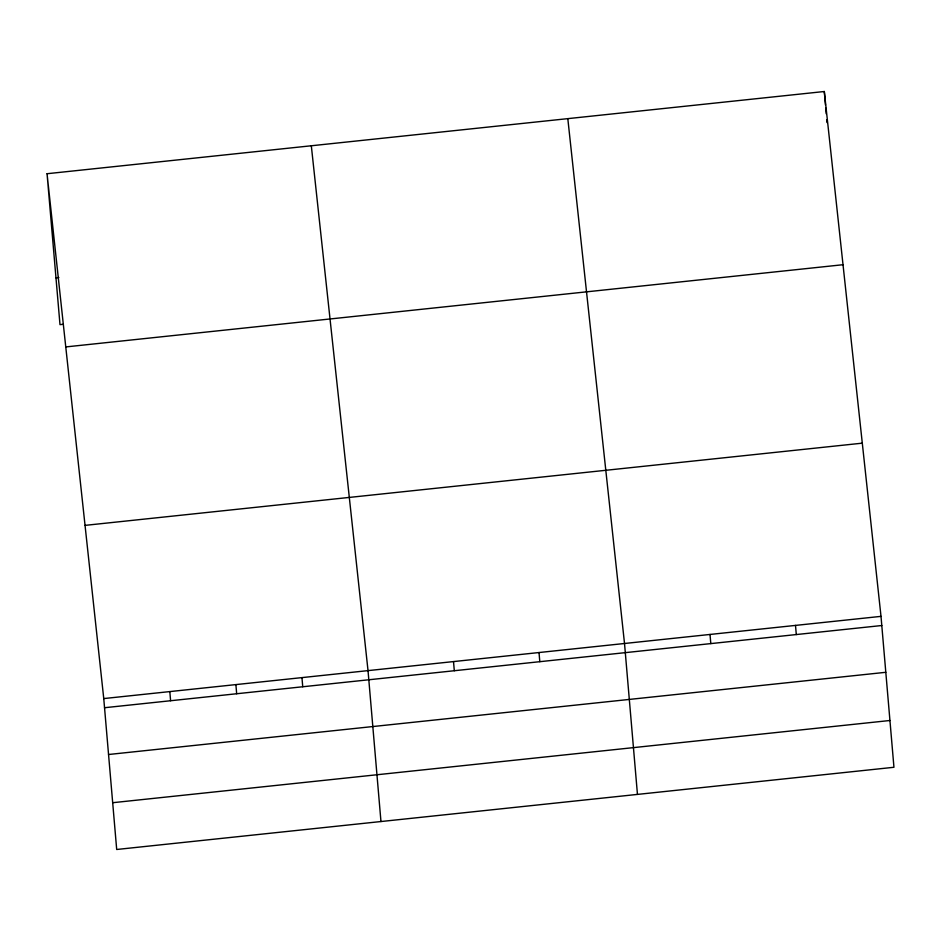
<?xml version="1.0" encoding="UTF-8"?>
<svg xmlns="http://www.w3.org/2000/svg" width="941" height="941" viewBox="0 0 941 941"><rect width="100%" height="100%" fill="white"/><g stroke="black" fill="none" stroke-linecap="round" stroke-linejoin="round"><path stroke-width="1.41" d="M47.05 173.72L824.304 91.512L881.011 616.367L893.95 767.28L116.696 849.488L103.757 698.575L47.05 173.72L59.989 324.633L62.859 324.327M55.978 277.842L58.848 277.548M65.764 346.923L843.018 264.715M85.043 525.372L862.297 443.164M103.757 698.575L881.011 616.367M104.533 707.726L881.799 625.518M108.544 754.506L885.81 672.297M112.685 802.708L889.939 720.5M567.811 118.648L624.518 643.503L637.457 794.404M311.318 145.773L368.025 670.627L380.964 821.54M824.304 91.512L825.469 105.051M825.716 107.968L826.222 113.814M826.727 119.672L826.974 122.589M795.51 625.412L796.298 634.563M710.02 634.457L710.796 643.609M539.017 652.548L539.805 661.688M453.515 661.582L454.303 670.733M301.955 677.614L302.743 686.765M235.885 684.601L236.673 693.752M169.815 691.588L170.603 700.739"/></g></svg>
